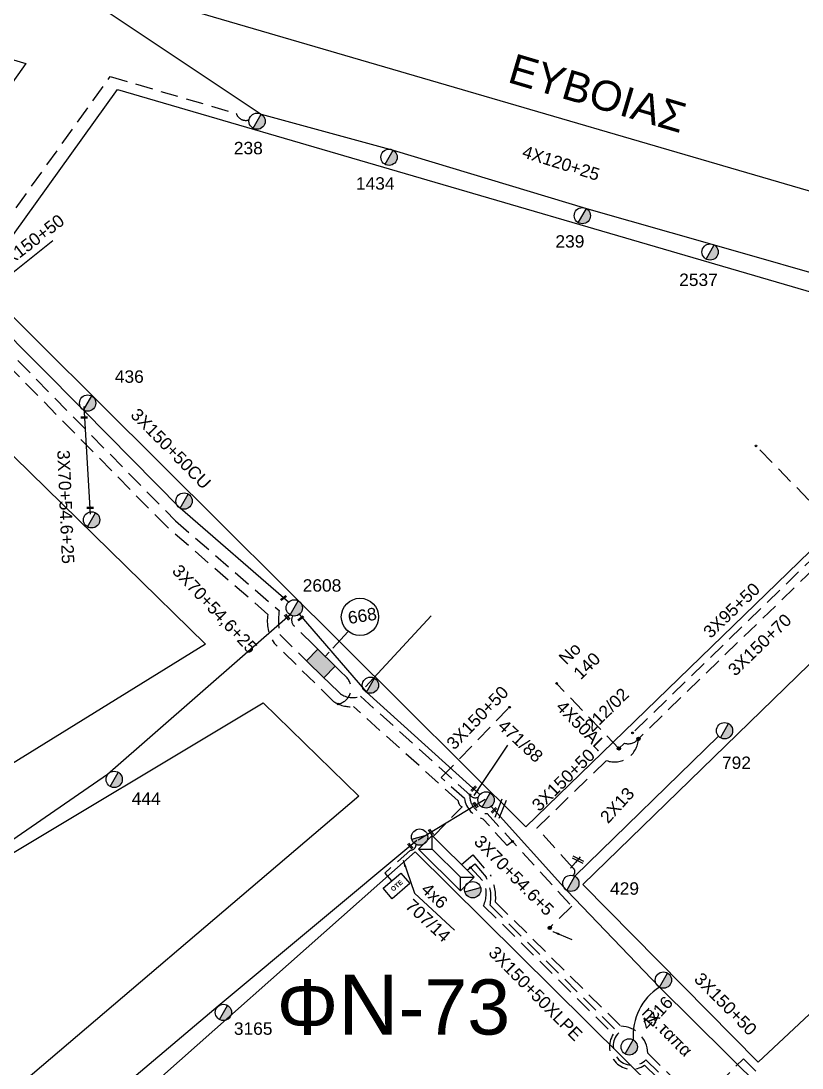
# Model space of a CAD drawing. Header units: millimetres. Extents: x 771 to 3391, y 686 to 1835.
# Drawn here: x 1958.2 to 2071.3, y 1430.4 to 1582.1 of the extents above; entities that cross this region are included whole.
import ezdxf

# ---------------------------------------------------------------- set-up
doc = ezdxf.new("R2010")
doc.units = ezdxf.units.MM
doc.linetypes.add('DASHED', pattern=[19.05, 12.7, -6.35])
for name, color, linetype in [('Link Box 4 Διευθύνσεων', 7, 'Continuous'), ('Pillar OTE', 7, 'Continuous'), ('Άγνωστα', 7, 'Continuous'), ('Γυμνά εναέρια ΧΤ και ΦΟΠ (3Φ)   4x50+16AL', 7, 'Continuous'), ('Εναέρια παροχή ΧΤ 4x16', 7, 'SYN_LINE'), ('Επιγραφές - Σχήματα', 7, 'Continuous'), ('Καλωδια ΧΤ  3X95+50', 7, 'Continuous'), ('Καλώδια ΧΤ   3x150+50CU', 7, 'DASHED'), ('Καλώδια ΧΤ   3x150+70AL', 7, 'DASHED'), ('Μηχανική τομή', 7, 'Continuous'), ('Στύλος ΦΜ', 7, 'Continuous'), ('Στύλος ΦΜ @ 1', 7, 'Continuous'), ('Συνδέσεις', 7, 'Continuous'), ('Συνεστραμμένα ΧΤ   3x70+54.6+25 AL', 7, 'SYN_LINE'), ('Τομή', 7, 'Continuous'), ('Υποσταθμός εναέριος 2 στύλων', 7, 'Continuous'), ('Υποσταθμός πόλεως', 7, 'Continuous'), ('Υπόβαθρο ΔΕΗ', 7, 'Continuous'), ('Υπόγεια καλώδια Παροχών ΧΤ   4x50AL', 7, 'DASHED'), ('Υπόγεια καλώδια Παροχών ΧΤ   4x6', 7, 'DASHED')]:
    doc.layers.add(name, color=color, linetype=linetype)
doc.styles.add('arial', font='arial.ttf')
doc.styles.get("Standard").update_dxf_attribs({"font": 'arial.ttf'})
doc.linetypes.add('SYN_LINE', pattern='A,0.5,-0.0001,["/\\/\\/\\/",Standard,S=0.1,R=0,X=0,Y=-0.05],-0.25', length=0.7501)
doc.dimstyles.new('ISO-25', dxfattribs={"dimtxt": 2.5, "dimasz": 2.5, "dimexe": 1.25, "dimexo": 0.625, "dimtad": 1, "dimtxsty": 'Standard', "dimcen": 2.5, "dimadec": 0, "dimazin": 0, "dimtfac": 1, "dimtmove": 0, "dimatfit": 3, "dimfxl": 1, "dimarcsym": 0})

# ---------------------------------------------------------------- blocks, each defined once
blk = doc.blocks.new('LINK BOX 4 ΑΝΑΧΩΡΗΣΕΩΝ')
at = {"layer": 'Link Box 4 Διευθύνσεων', "ltscale": 40}
blk.add_hatch(color=256, dxfattribs=at).paths.add_polyline_path([(-3.54, 0), (-3.54, -4.67), (3.54, -4.67), (3.54, 0)])
for p, q in [((-3.54, 0), (-5.33, 0)), ((5.33, 0), (3.54, 0)), ((-3.54, -4.67), (-5.33, -4.67)), ((5.33, -4.67), (3.54, -4.67))]:
    blk.add_line(p, q, dxfattribs=at)
blk.add_lwpolyline([(-3.54, -4.67), (-3.54, 0), (3.54, 0), (3.54, -4.67)], close=True, dxfattribs=at)
blk = doc.blocks.new('ΥΠΑΡΧΩΝ ΤΣΙΜΕΝΤΕΝΙΟΣ ΣΤΥΛΟΣ')
at = {"layer": 'Στύλος ΦΜ'}
blk.add_hatch(color=7, dxfattribs=at).paths.add_polyline_path([(-1.29, -2.28, 0.574793), (2.62, 0, 0.268822), (1.3, 2.27)])
at = {"layer": 'Στύλος ΦΜ', "color": 7}
blk.add_line((-1.29, -2.28), (1.3, 2.27), dxfattribs=at)
blk.add_circle((0, 0), 2.62, dxfattribs=at)
at = {"layer": 'Στύλος ΦΜ', "flags": 4}
for tag, p in [('ΑΡΙΘΜΟΣ', (-4.68, 8.05)), ('ΤΥΠΟΣ', (-4.91, 3.03))]:
    blk.add_attdef(tag, p, '', height=4, dxfattribs=at)
blk = doc.blocks.new('ΥΠΟΣΤΑΘΜΟΣ ΕΝΑΕΡΙΟΣ ΕΠΙ 2 ΣΤΥΛΩΝ')
at = {"layer": 'Υποσταθμός εναέριος 2 στύλων', "linetype": 'Continuous'}
for points in [[(-11.97, -2.11, 0.574793), (-8.45, -0.07, 0.268822), (-9.64, 1.98)], [(9.68, -2.15, 0.574793), (13.19, -0.1, 0.268822), (12.01, 1.95)]]:
    blk.add_hatch(color=256, dxfattribs=at).paths.add_polyline_path(points)
for p, q in [((-11.97, -2.11), (-9.64, 1.98)), ((9.68, -2.15), (12.01, 1.95))]:
    blk.add_line(p, q, dxfattribs=at)
for centre in [(-10.81, -0.07), (10.84, -0.1)]:
    blk.add_circle(centre, 2.36, dxfattribs=at)
at = {"layer": 'Υποσταθμός πόλεως', "linetype": 'Continuous', "ltscale": 40}
blk.add_lwpolyline([(-8.57, 2.82), (8.57, 2.82), (8.57, -2.82), (-8.57, -2.82)], close=True, dxfattribs=at)
for points in [[(-5.75, 0), (-8.57, 2.82)], [(-8.57, -2.82), (-5.75, 0)], [(-5.75, 0), (5.75, 0)], [(5.75, 0), (8.57, 2.82)], [(8.57, -2.82), (5.75, 0)]]:
    blk.add_lwpolyline(points, dxfattribs=at)
at = {"layer": 'Υποσταθμός εναέριος 2 στύλων', "ltscale": 40, "flags": 1}
for tag, p in [('ΜΕΤΑΣΧΗΜΑΤΙΣΜΟΣ', (14.09, 2.51)), ('ΙΣΧΥΣ', (14.07, -0.28)), ('ΑΡΙΘΜΟΣ', (14.19, -3))]:
    blk.add_attdef(tag, p, '', height=1.8, dxfattribs=at)
blk = doc.blocks.new('ΜΗΧΑΝΙΚΗ ΤΟΜΗ')
at = {"layer": 'Μηχανική τομή', "ltscale": 40}
for p, q in [((-1.89, 0.78), (1.89, 0.78)), ((1.89, 0), (-1.89, 0))]:
    blk.add_line(p, q, dxfattribs=at)
blk = doc.blocks.new('_ΣΥΝΔΕΣΗ')
at = {"layer": 'Συνδέσεις', "linetype": 'SYN_LINE', "ltscale": 40}
blk.add_hatch(color=256, dxfattribs=at).paths.add_polyline_path([(0.5, -0.01, 1), (-0.5, -0.01, 1)])
at = {"layer": 'Συνδέσεις'}
blk.add_circle((0, -0.01), 0.5, dxfattribs=at)
blk = doc.blocks.new('ΤΟΜΗ')
at = {"layer": 'Τομή', "ltscale": 40}
for p, q in [((-5.68, 0), (5.68, 0)), ((5.68, -2.33), (-5.68, -2.33))]:
    blk.add_line(p, q, dxfattribs=at)
blk = doc.blocks.new('τομή_')
at = {"layer": 'Επιγραφές - Σχήματα'}
for p, q in [((-1.29, -0.22), (0.13, 0.75)), ((-1.08, -0.46), (0.34, 0.51)), ((-0.66, 0.62), (-0.29, -0.37))]:
    blk.add_line(p, q, dxfattribs=at)
blk = doc.blocks.new('PILLAR ΟΤΕ')
at = {"layer": 'Pillar OTE', "ltscale": 40}
blk.add_lwpolyline([(-3.31, 2.02), (3.39, 2.02), (3.39, -1.99), (-3.31, -1.99)], close=True, dxfattribs=at)
at = {"layer": 'Pillar OTE', "insert": (-1.81, 0.71), "char_height": 1.3575, "width": 109.961, "attachment_point": 1}
blk.add_mtext('{\\fArial|b1|i0|c161|p34;OTE}', dxfattribs=at)

msp = doc.modelspace()

# ---------------------------------------------------------------- linework, layer by layer
at = {"layer": 'Άγνωστα', "color": 85}
for points in [[(1954.81798, 1543.89518), (1962.84308, 1550.26944)], [(2015.74757, 1463.4623), (2025.43922, 1469.36299)]]:
    msp.add_lwpolyline(points, dxfattribs=at)
at = {"layer": 'Άγνωστα'}
msp.add_lwpolyline([(2008.11771, 1485.62515), (2017.64569, 1495.90665)], dxfattribs=at)
at = {"layer": 'Άγνωστα', "color": 1}
msp.add_lwpolyline([(2038.42919, 1458.19713), (2059.21188, 1478.49755)], dxfattribs=at)
at = {"layer": 'Γυμνά εναέρια ΧΤ και ΦΟΠ (3Φ)   4x50+16AL', "color": 30, "linetype": 'Continuous', "ltscale": 0.2}
msp.add_lwpolyline([(1969.28875, 1584.4148), (1993.00692, 1568.5728), (2012.10738, 1563.35134), (2040.09168, 1554.88953), (2058.59375, 1549.62662), (2078.13354, 1544.05959), (2097.50686, 1537.01416)], dxfattribs=at)
at = {"layer": 'Γυμνά εναέρια ΧΤ και ΦΟΠ (3Φ)   4x50+16AL', "color": 6, "linetype": 'Continuous', "ltscale": 0.2}
msp.add_lwpolyline([(2015.55399, 1463.36472), (1986.7784, 1439.37189), (1964.31854, 1420.34554), (1941.71855, 1401.79755), (1903.1813, 1369.82578), (1865.56173, 1344.32603)], dxfattribs=at)
at = {"layer": 'Εναέρια παροχή ΧΤ 4x16', "color": 1, "linetype": 'SYN_LINE', "ltscale": 8}
msp.add_arc((2055.13055, 1435.16932), 8.27588, 122.5984046, 184.570894, dxfattribs=at)
at = {"layer": 'Καλωδια ΧΤ  3X95+50', "linetype": 'DASHED', "ltscale": 0.2}
msp.add_lwpolyline([(2121.73088, 1550.94209), (2105.30007, 1555.77564), (2100.22024, 1538.54323, 0.815865249), (2097.40887, 1533.0237), (2095.43962, 1526.13379), (2046.78375, 1478.96662)], format="xyb", dxfattribs=at)
at = {"layer": 'Καλώδια ΧΤ   3x150+50CU', "color": 5, "linetype": 'DASHED', "ltscale": 0.2}
for points in [[(1910.61467, 1580.86748, 0.553018173), (1915.36628, 1573.77452), (1920.5287, 1567.41847), (1927.686, 1560.43032), (1927.686, 1560.43032, 0.296548611), (1929.86666, 1559.44881), (1953.89312, 1536.15503), (1955.10238, 1535.61218), (1955.10238, 1535.61218), (1980.62123, 1509.66195), (1995.61005, 1496.66516, 0.078555726), (1995.70009, 1493.21954), (1998.93561, 1490.04766)], [(2022.84771, 1459.07963), (2023.93425, 1460.01139), (2025.58458, 1458.08692, -0.168275609), (2026.14485, 1454.00337), (2044.77035, 1435.54377, 0.991535262), (2048.72077, 1431.62854), (2053.17596, 1427.21303), (2042.33174, 1414.90231)], [(2023.30694, 1459.47344), (2025.38244, 1457.23698, -0.173341445), (2025.21992, 1453.93268), (2043.99152, 1435.32828, 0.831836224), (2048.51947, 1430.84067), (2051.38753, 1427.99815), (2041.00488, 1416.21141)]]:
    msp.add_lwpolyline(points, format="xyb", dxfattribs=at)
at = {"layer": 'Καλώδια ΧΤ   3x150+50CU', "color": 30, "linetype": 'DASHED', "ltscale": 0.2}
for points in [[(2017.90753, 1463.9626), (2022.08988, 1468.24481, -0.248073071), (2021.52386, 1469.13352), (2006.38542, 1482.76914, -0.175573963), (2003.49801, 1483.52478), (1994.88109, 1491.97222, -0.205056351), (1993.99455, 1496.11414), (1979.38107, 1508.78547), (1949.61629, 1539.05339, -0.092493372), (1950.87851, 1545.74118), (1971.16937, 1574.00888), (1989.40498, 1568.68, 0.42678702), (1991.26086, 1567.75189)], [(2000.56953, 1491.71436), (1997.79767, 1494.4317, -0.354012445), (1997.58639, 1495.91141)], [(2004.37451, 1487.98422), (2005.45268, 1486.92726, -0.583629938), (2004.1441, 1483.15609)], [(2002.74058, 1486.31752), (2004.48491, 1484.6075, 0.237185571), (2007.3941, 1484.26197), (2023.23422, 1469.99431, 0.448798898), (2025.70707, 1467.29367), (2037.96639, 1453.858), (2034.83702, 1450.79486)], [(2029.40978, 1463.23566), (2028.6181, 1462.67227), (2025.09665, 1466.53162, -0.294151109), (2022.42668, 1469.45779), (2019.06715, 1472.48382), (2029.0267, 1482.75097)]]:
    msp.add_lwpolyline(points, format="xyb", dxfattribs=at)
at = {"layer": 'Καλώδια ΧΤ   3x150+50CU', "color": 6, "linetype": 'DASHED', "ltscale": 0.2}
msp.add_lwpolyline([(2038.15333, 1458.31157, 0.546185582), (2038.07991, 1459.46504), (2032.91732, 1465.19061), (2042.99367, 1474.95867, 0.505480517), (2047.619, 1478.10501)], format="xyb", dxfattribs=at)
at = {"layer": 'Καλώδια ΧΤ   3x150+50CU', "color": 1, "linetype": 'DASHED', "ltscale": 0.2}
msp.add_lwpolyline([(2022.03265, 1459.88524), (2023.66464, 1461.28475), (2023.66464, 1461.28475), (2026.25579, 1458.26317, -0.130148336), (2026.93972, 1454.4557), (2045.08428, 1436.47276, -0.400741461), (2048.98964, 1432.60218), (2056.38558, 1425.27212), (2062.83425, 1431.78504), (2070.62548, 1424.07067, 0.709595429), (2071.73502, 1418.86313), (2087.48738, 1403.8093)], format="xyb", dxfattribs=at)
at = {"layer": 'Καλώδια ΧΤ   3x150+50CU', "color": 30, "linetype": 'DASHED', "ltscale": 0.2}
msp.add_arc((2024.02042, 1470.49858), 0.93403, 212.6762471, 298.7406519, dxfattribs=at)
at = {"layer": 'Καλώδια ΧΤ   3x150+70AL', "color": 6, "linetype": 'DASHED', "ltscale": 0.2}
msp.add_lwpolyline([(2096.98339, 1527.33056), (2096.50524, 1525.49551), (2077.64453, 1507.21187), (2064.65246, 1520.52933)], dxfattribs=at)
msp.add_lwpolyline([(2078.89305, 1508.42219, -0.539759465), (2075.66302, 1505.29098), (2047.619, 1478.10501, -0.317342999), (2045.60016, 1477.48541), (2044.80964, 1476.71907)], format="xyb", dxfattribs=at)
at = {"layer": 'Συνεστραμμένα ΧΤ   3x70+54.6+25 AL', "color": 30, "linetype": 'SYN_LINE', "ltscale": 20}
for points in [[(1996.96666, 1497.89975), (1981.26911, 1511.51107), (1967.30376, 1525.7125), (1954.25938, 1538.78771)], [(1968.28247, 1510.64666), (1967.38901, 1526.23644)]]:
    msp.add_lwpolyline(points, dxfattribs=at)
at = {"layer": 'Συνεστραμμένα ΧΤ   3x70+54.6+25 AL', "color": 85, "linetype": 'SYN_LINE', "ltscale": 20}
for points in [[(1997.2208, 1496.04484), (1970.78081, 1472.92861), (1945.17024, 1455.33421), (1923.46265, 1435.16667), (1896.46315, 1409.43473), (1867.1113, 1382.225)], [(1998.53341, 1496.14631), (2008.24831, 1484.8504), (2024.69154, 1470.0395)]]:
    msp.add_lwpolyline(points, dxfattribs=at)
at = {"layer": 'Συνεστραμμένα ΧΤ   3x70+54.6+25 AL', "color": 1, "linetype": 'SYN_LINE', "ltscale": 20}
msp.add_lwpolyline([(2026.28901, 1468.32103), (2037.2626, 1456.15077), (2050.67194, 1442.14148), (2070.53397, 1422.47536)], dxfattribs=at)
at = {"layer": 'Υπόβαθρο ΔΕΗ'}
for points in [[(1980.63768, 1584.19316), (2000.26942, 1611.30167), (2110.07818, 1580.02601), (2101.36376, 1548.98077), (1980.63768, 1584.19316)], [(1912.44838, 1589.67797), (1958.94883, 1575.91333), (1946.45968, 1558.29526), (1938.96959, 1557.37643), (1910.16693, 1585.98079), (1912.44838, 1589.67797)], [(1952.09604, 1544.15021), (1972.20026, 1572.15791), (2097.14787, 1535.64525), (2094.5896, 1526.69452), (2031.30916, 1465.35023), (1952.09604, 1544.15021)], [(2039.58054, 1457.00481), (2115.41073, 1530.70353), (2153.74248, 1519.58208), (2154.56873, 1514.82046), (2107.98335, 1471.48647), (2064.94899, 1431.26879), (2039.58054, 1457.00481)], [(1821.87339, 1405.90208), (1950.29522, 1525.70378), (1984.97259, 1491.82534), (1946.43818, 1468.0151), (1912.66934, 1435.77143), (1850.01039, 1377.64182), (1821.87339, 1405.90208)], [(2005.62435, 1493.66202), (2003.37456, 1491.21438)], [(2002.87282, 1490.66852), (2002.28676, 1490.03091)], [(1858.00941, 1369.79406), (1914.55338, 1423.15914), (1952.39857, 1458.78111), (1993.27898, 1483.30626), (2007.15123, 1469.8209), (1896.95229, 1375.96134), (1872.20797, 1354.64919), (1857.95924, 1369.74671)], [(2038.50634, 1460.21344), (2037.7929, 1459.36041)], [(2015.23285, 1455.73408), (2020.9779, 1450.41715)]]:
    msp.add_lwpolyline(points, dxfattribs=at)
msp.add_lwpolyline([(1977.0365, 1392.21385), (1958.9722, 1412.44279), (1879.0169, 1347.43466), (1928.64717, 1295.7143), (2055.29282, 1422.10812), (2015.32218, 1461.72274), (1967.94258, 1419.73621), (1985.57852, 1399.84181)], close=True, dxfattribs=at)
msp.add_circle((2007.31056, 1495.7661), 2.69638, dxfattribs=at)
at = {"layer": 'Υπόγεια καλώδια Παροχών ΧΤ   4x50AL', "color": 6, "linetype": 'DASHED', "ltscale": 0.2}
msp.add_lwpolyline([(2044.80964, 1476.71907), (2035.79077, 1486.12596)], dxfattribs=at)
at = {"layer": 'Υπόγεια καλώδια Παροχών ΧΤ   4x6', "color": 6, "linetype": 'DASHED', "ltscale": 0.2}
msp.add_lwpolyline([(2015.43526, 1462.81179, -0.417684443), (2014.64922, 1461.98877), (2010.90713, 1458.67263), (2011.89396, 1457.55905)], format="xyb", dxfattribs=at)

# ---------------------------------------------------------------- block references
at = {"layer": 'Link Box 4 Διευθύνσεων', "xscale": 0.4999999999999999, "yscale": 0.4999999999999999, "zscale": 0.4999999999999999, "rotation": 315.5690244569697}
msp.add_blockref('LINK BOX 4 ΑΝΑΧΩΡΗΣΕΩΝ', (2002.47202, 1489.84929), dxfattribs=at)
at = {"layer": 'Pillar OTE', "xscale": 0.5, "yscale": 0.5, "zscale": 0.5, "rotation": 40.80377443665076}
msp.add_blockref('PILLAR ΟΤΕ', (2012.59512, 1456.78212), dxfattribs=at)
at = {"layer": 'Επιγραφές - Σχήματα', "rotation": 299.7579530802306}
msp.add_blockref('τομή_', (2038.97138, 1460.14046), dxfattribs=at)
at = {"layer": 'Μηχανική τομή', "xscale": 0.25, "yscale": 0.25, "zscale": 0.25}
for p in [(1967.38901, 1524.54455), (1968.26456, 1511.44698)]:
    msp.add_blockref('ΜΗΧΑΝΙΚΗ ΤΟΜΗ', p, dxfattribs=at)
at = {"layer": 'Μηχανική τομή'}
for p, xscale, yscale, zscale, rotation in [((1996.3037, 1498.42054), 0.2499999999999681, 0.2499999999999681, 0.2499999999999681, 36.11407878704492), ((1996.70634, 1495.65658), 0.2500000000001928, 0.2500000000001928, 0.2500000000001928, 312.6268794242704), ((1998.79582, 1495.47186), 0.2499999999999681, 0.2499999999999681, 0.2499999999999681, 36.11407878704492), ((2023.83656, 1470.8096), 0.249999999999919, 0.249999999999919, 0.249999999999919, 45.10403700530311), ((2023.97595, 1468.4534), 0.2500000000001928, 0.2500000000001928, 0.2500000000001928, 306.0515174599426), ((2026.78213, 1467.68452), 0.249999999999919, 0.249999999999919, 0.249999999999919, 45.10403700530311), ((2017.50542, 1464.53256), 0.2500000000001928, 0.2500000000001928, 0.2500000000001928, 306.0515174599426), ((2014.52466, 1462.50648), 0.2500000000001928, 0.2500000000001928, 0.2500000000001928, 312.6268794242704)]:
    msp.add_blockref('ΜΗΧΑΝΙΚΗ ΤΟΜΗ', p, dxfattribs=dict(at, xscale=xscale, yscale=yscale, zscale=zscale, rotation=rotation))
at = {"layer": 'Στύλος ΦΜ @ 1', "ltscale": 40}
ref = msp.add_blockref('ΥΠΑΡΧΩΝ ΤΣΙΜΕΝΤΕΝΙΟΣ ΣΤΥΛΟΣ', (1992.42136, 1567.55091), dxfattribs=dict(at, xscale=0.4499999999998181, yscale=0.4499999999998181, zscale=0.4499999999998181))
ref.add_attrib('ΤΥΠΟΣ', '238', (1989.05409, 1562.75963), dxfattribs={"layer": 'Στύλος ΦΜ', "height": 1.8, "flags": 4})
ref = msp.add_blockref('ΥΠΑΡΧΩΝ ΤΣΙΜΕΝΤΕΝΙΟΣ ΣΤΥΛΟΣ', (2011.52182, 1562.32945), dxfattribs=dict(at, xscale=0.4499999999998181, yscale=0.4499999999998181, zscale=0.4499999999998181))
ref.add_attrib('ΤΥΠΟΣ', '1434', (2006.7229, 1557.63971), dxfattribs={"layer": 'Στύλος ΦΜ', "height": 1.8, "flags": 4})
ref = msp.add_blockref('ΥΠΑΡΧΩΝ ΤΣΙΜΕΝΤΕΝΙΟΣ ΣΤΥΛΟΣ', (2039.50612, 1553.86764), dxfattribs=dict(at, xscale=0.4499999999998181, yscale=0.4499999999998181, zscale=0.4499999999998181))
ref.add_attrib('ΤΥΠΟΣ', '239', (2035.61235, 1549.24114), dxfattribs={"layer": 'Στύλος ΦΜ', "height": 1.8, "flags": 4})
ref = msp.add_blockref('ΥΠΑΡΧΩΝ ΤΣΙΜΕΝΤΕΝΙΟΣ ΣΤΥΛΟΣ', (2058.00819, 1548.60473), dxfattribs=dict(at, xscale=0.4499999999998181, yscale=0.4499999999998181, zscale=0.4499999999998181))
ref.add_attrib('ΤΥΠΟΣ', '2537', (2053.52809, 1543.68385), dxfattribs={"layer": 'Στύλος ΦΜ', "height": 1.8, "flags": 4})
ref = msp.add_blockref('ΥΠΑΡΧΩΝ ΤΣΙΜΕΝΤΕΝΙΟΣ ΣΤΥΛΟΣ', (1967.89003, 1526.73398), dxfattribs=dict(at, xscale=0.4499999999998181, yscale=0.4499999999998181, zscale=0.4499999999998181))
ref.add_attrib('ΤΥΠΟΣ', '436', (1971.82078, 1529.66821), dxfattribs={"layer": 'Στύλος ΦΜ', "height": 1.8, "flags": 4})
at = {"layer": 'Στύλος ΦΜ @ 1', "ltscale": 40, "xscale": 0.4499999999998181, "yscale": 0.4499999999998181, "zscale": 0.4499999999998181}
for p in [(1981.85014, 1512.53554), (1968.46496, 1509.81702), (2008.82934, 1485.87487), (2025.56665, 1469.25126), (2051.25297, 1443.16595), (2046.29543, 1433.4879)]:
    msp.add_blockref('ΥΠΑΡΧΩΝ ΤΣΙΜΕΝΤΕΝΙΟΣ ΣΤΥΛΟΣ', p, dxfattribs=at)
at = {"layer": 'Στύλος ΦΜ @ 1', "ltscale": 40}
ref = msp.add_blockref('ΥΠΑΡΧΩΝ ΤΣΙΜΕΝΤΕΝΙΟΣ ΣΤΥΛΟΣ', (1997.80183, 1497.06931), dxfattribs=dict(at, xscale=0.4499999999998181, yscale=0.4499999999998181, zscale=0.4499999999998181))
ref.add_attrib('ΤΥΠΟΣ', '2608', (1999.02008, 1499.41695), dxfattribs={"layer": 'Στύλος ΦΜ', "height": 1.8, "flags": 4})
ref = msp.add_blockref('ΥΠΑΡΧΩΝ ΤΣΙΜΕΝΤΕΝΙΟΣ ΣΤΥΛΟΣ', (2060.09177, 1479.28045), dxfattribs=dict(at, xscale=0.4499999999998181, yscale=0.4499999999998181, zscale=0.4499999999998181))
ref.add_attrib('ΤΥΠΟΣ', '792', (2059.72677, 1473.73945), dxfattribs={"layer": 'Στύλος ΦΜ', "height": 1.8, "flags": 4})
ref = msp.add_blockref('ΥΠΑΡΧΩΝ ΤΣΙΜΕΝΤΕΝΙΟΣ ΣΤΥΛΟΣ', (1971.72929, 1472.23038), dxfattribs=dict(at, xscale=0.4499999999998181, yscale=0.4499999999998181, zscale=0.4499999999998181))
ref.add_attrib('ΤΥΠΟΣ', '444', (1974.26793, 1468.54502), dxfattribs={"layer": 'Στύλος ΦΜ', "height": 1.8, "flags": 4})
ref = msp.add_blockref('ΥΠΑΡΧΩΝ ΤΣΙΜΕΝΤΕΝΙΟΣ ΣΤΥΛΟΣ', (2037.84363, 1457.17525), dxfattribs=dict(at, xscale=0.4499999999998181, yscale=0.4499999999998181, zscale=0.4499999999998181))
ref.add_attrib('ΤΥΠΟΣ', '429', (2043.52108, 1455.52636), dxfattribs={"layer": 'Στύλος ΦΜ', "height": 1.8, "flags": 4})
ref = msp.add_blockref('ΥΠΑΡΧΩΝ ΤΣΙΜΕΝΤΕΝΙΟΣ ΣΤΥΛΟΣ', (1987.55031, 1438.48234), dxfattribs=dict(at, xscale=0.4499999999998181, yscale=0.4499999999998181, zscale=0.4499999999998181))
ref.add_attrib('ΤΥΠΟΣ', '3165', (1989.05652, 1435.24493), dxfattribs={"layer": 'Στύλος ΦΜ', "height": 1.8, "flags": 4})
at = {"layer": 'Συνδέσεις'}
for p, xscale, yscale, zscale in [((2064.65246, 1520.52933), 0.25, 0.25, 0.25), ((2035.79077, 1486.12596), 0.25, 0.25, 0.25), ((2004.1441, 1483.15609), 0.25, 0.25, 0.25), ((2028.96131, 1482.68356), 0.25, 0.25, 0.25), ((2046.78375, 1478.96662), 0.25, 0.25, 0.25), ((2047.619, 1478.10501), 0.4777242751394019, 0.4777242751394019, 0.4777242751394019), ((2044.80964, 1476.71907), 0.4777242751394019, 0.4777242751394019, 0.4777242751394019), ((2023.2394, 1469.98736), 0.25, 0.25, 0.25), ((2029.40978, 1463.23566), 0.25, 0.25, 0.25), ((2023.30247, 1459.45585), 0.25, 0.25, 0.25), ((2034.79971, 1450.71862), 0.4777242751394019, 0.4777242751394019, 0.4777242751394019)]:
    msp.add_blockref('_ΣΥΝΔΕΣΗ', p, dxfattribs=dict(at, xscale=xscale, yscale=yscale, zscale=zscale))
at = {"layer": 'Τομή', "xscale": 0.2499999999998873, "yscale": 0.2499999999998873, "zscale": 0.2499999999998873, "rotation": 248.1909067709115}
msp.add_blockref('ΤΟΜΗ', (2027.93785, 1467.86892), dxfattribs=at)
at = {"layer": 'Υποσταθμός εναέριος 2 στύλων', "xscale": 0.5000000000000001, "yscale": 0.5000000000000001, "zscale": 0.5000000000000001, "rotation": 315.3336529403432}
msp.add_blockref('ΥΠΟΣΤΑΘΜΟΣ ΕΝΑΕΡΙΟΣ ΕΠΙ 2 ΣΤΥΛΩΝ', (2019.81798, 1460.09499), dxfattribs=at)

# ---------------------------------------------------------------- texts
at = {"ltscale": 40, "insert": (2029.73848, 1577.40965), "char_height": 4, "width": 67.4273804, "attachment_point": 1, "rotation": 343.530582, "style": 'arial'}
msp.add_mtext('{\\H1.083x;EYBOIAΣ}', dxfattribs=at)
at = {"layer": 'Άγνωστα', "color": 7, "char_height": 1.8, "attachment_point": 1}
for s, insert, rotation in [('4X120+25', (2031.20815, 1564.07874), 342.5009876), ('3X150+50', (1954.45694, 1547.17715), 37.524792), ('3X150+50CU', (1975.25126, 1526.15529), 314.6575577), ('3X70+54.6+25', (1965.28415, 1519.97265), 272.4023198), ('3X70+54,6+25', (1981.30451, 1503.5433), 313.2635378), ('3X95+50', (2056.83294, 1493.85344), 43.817434), ('668', (2005.43764, 1496.49674), 9.0165632), ('3X150+70', (2060.40631, 1488.37329), 43.9822509), ('3X150+50', (2019.65879, 1477.64715), 45.9183658), ('471/88', (2028.36819, 1481.08487), 317.0631084), ('3X150+50', (2032.00382, 1468.75752), 44.4503202), ('2X13', (2041.90209, 1466.93424), 47.7057692), ('3X70+54.6+5', (2024.97361, 1464.33747), 314.6575577), ('4x6', (2017.24375, 1457.42848), 317.0631084), ('707/14', (2014.98054, 1455.06391), 317.0631084), ('3X150+50XLPE', (2027.07284, 1448.25618), 314.6575577), ('3X150+50', (2056.84018, 1444.44098), 314.6575577), ('4x16', (2047.7686, 1436.98747), 47.7057692)]:
    msp.add_mtext_dynamic_manual_height_columns(s, width=1.8, gutter_width=12.5, heights=[0.04535], dxfattribs=dict(at, insert=insert, rotation=rotation))
at = {"layer": 'Άγνωστα', "color": 7}
note = msp.add_mtext_dynamic_manual_height_columns('No ', width=1.8, gutter_width=1.83021, heights=[0.04535, 0], dxfattribs=dict(at, insert=(2033.33268, 1487.4556), char_height=1.8, attachment_point=1, rotation=44.4503202))
for column, words in zip(note.columns.linked_columns, ['140']):
    column.text = words
note = msp.add_mtext_dynamic_manual_height_columns('212/02\\P', width=1.8, gutter_width=12.5, heights=[0.04535, 0], dxfattribs=dict(at, insert=(2029.4626, 1470.24655), char_height=1.8, attachment_point=1, rotation=44.4503202))
note = msp.add_mtext_dynamic_manual_height_columns('ηλ.ταπα\\P', width=1.8, gutter_width=12.5, heights=[0.04535, 0], dxfattribs=dict(at, insert=(2039.17332, 1449.67655), char_height=1.8, attachment_point=1, rotation=314.9332093))
for column, words in zip(note.columns.linked_columns, ['\\P']):
    column.text = words
at = {"layer": 'Υπόβαθρο ΔΕΗ', "insert": (1995.25488, 1443.93964), "char_height": 8, "attachment_point": 1}
msp.add_mtext_dynamic_manual_height_columns('Φ{\\H1.0833x;Ν}-73', width=84.657329, gutter_width=12.5, heights=[0], dxfattribs=at)
at = {"layer": 'Υπόγεια καλώδια Παροχών ΧΤ   4x50AL', "color": 7, "insert": (2036.84589, 1483.84248), "char_height": 1.8, "attachment_point": 1, "rotation": 314.6575577}
msp.add_mtext_dynamic_manual_height_columns('4X50AL', width=1.8, gutter_width=12.5, heights=[0.04535], dxfattribs=at)

# ---------------------------------------------------------------- leaders
at = {"layer": 'Επιγραφές - Σχήματα', "ltscale": 40}
for points in [[(2023.84001, 1469.87868), (2028.71467, 1477.17895)], [(2013.54844, 1460.54141), (2015.23285, 1455.73408)], [(2035.21615, 1450.21164), (2037.98521, 1449.02109)]]:
    msp.add_leader(points, dimstyle='ISO-25', override={"dimasz": 1, "dimtad": 0}, dxfattribs=at)

doc.saveas('drawing.dxf')
